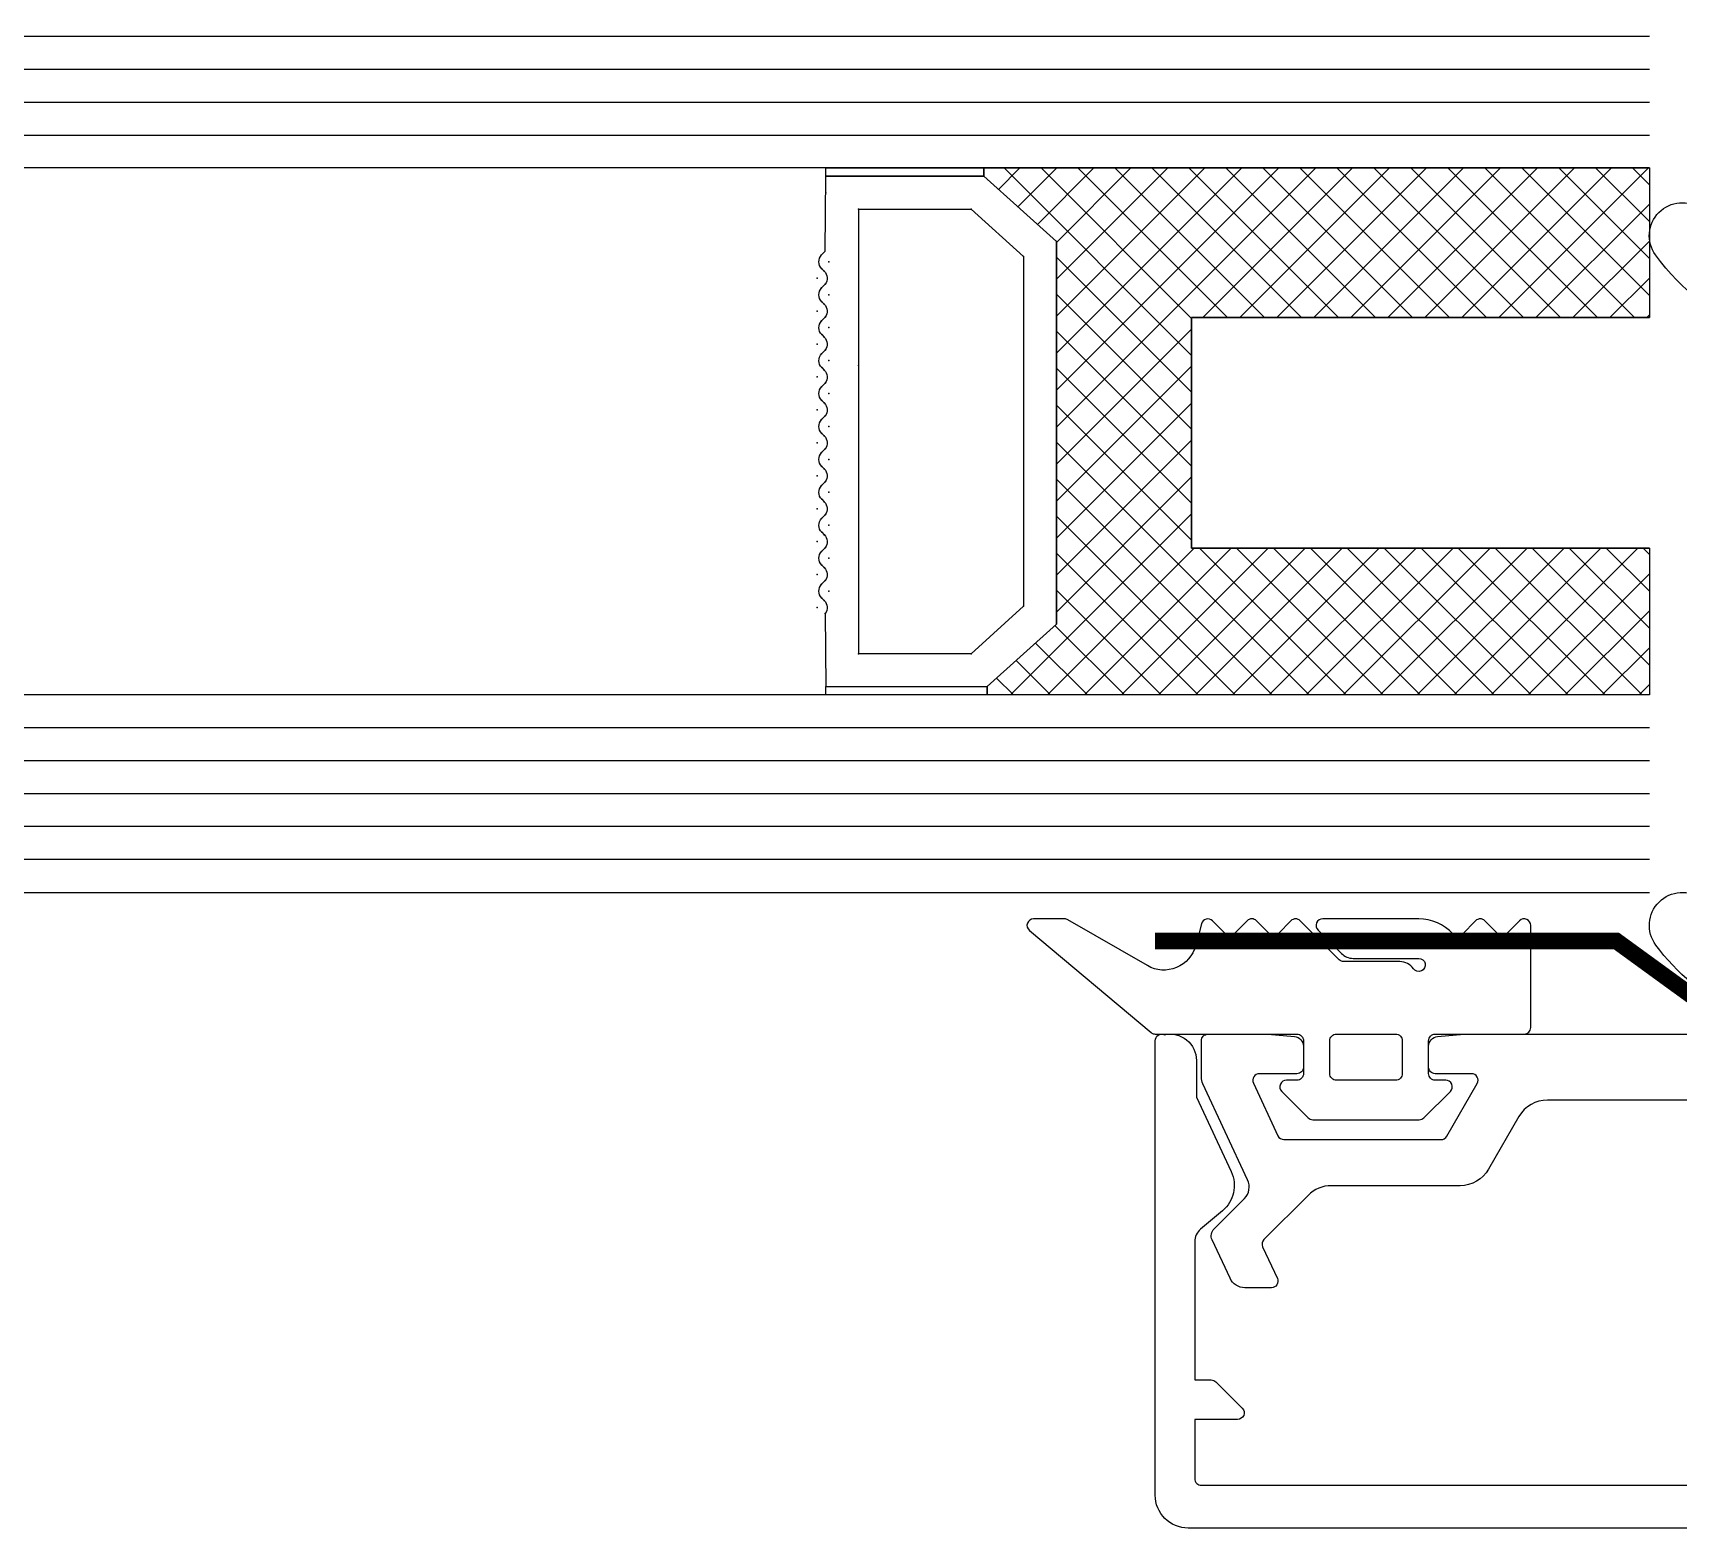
# Model space of a CAD drawing. Header units: inches. Extents: x 21 to 32698, y 13 to 3712.
# Drawn here: x 18445.186 to 18450.18, y 961.583 to 966.123 of the extents above; entities that cross this region are included whole.
import ezdxf

# ---------------------------------------------------------------- set-up
doc = ezdxf.new("R2010")
doc.units = ezdxf.units.IN
doc.header["$MEASUREMENT"] = 0
doc.set_wipeout_variables(frame=1)
doc.linetypes.add('HIDDEN', pattern=[9.525, 6.35, -3.175])
for name, color, linetype, lineweight in [('Z_MİM_-KM-GLAZ', 8, 'Continuous', 25), ('Z_MİM_78-köpük', 8, 'Continuous', 25), ('Z_MİM_Aksesuar', 8, 'Continuous', 25), ('Z_MİM_ALUMINIUM', 8, 'Continuous', 25), ('Z_MİM_axis-su yalıtım', 8, 'HIDDEN', 25), ('Z_MİM_fitiller_k', 8, 'Continuous', 25), ('Z_MİM_KOLON-0.KAT', 8, 'Continuous', 25), ('Z_MİM_MYM_CAM', 8, 'Continuous', 25), ('Z_MİM_TR', 8, 'Continuous', 25)]:
    doc.layers.add(name, color=color, linetype=linetype, lineweight=lineweight)

# ---------------------------------------------------------------- blocks, each defined once
blk = doc.blocks.new('*U219')
at = {"layer": 'Z_MİM_MYM_CAM'}
blk.add_line((211.169, 0), (-387.237, 0), dxfattribs=at)
for points in [[(211.169, 0), (-387.237, 0)], [(211.169, 0), (-387.237, 0)], [(-387.237, -1), (211.169, -1)], [(-387.237, -2), (211.169, -2)], [(-387.237, -3), (211.169, -3)], [(-387.237, -4), (211.169, -4)], [(-387.237, -5), (211.169, -5)], [(-387.237, -6), (211.169, -6)], [(-387.237, -22), (211.169, -22)], [(-387.237, -22), (211.169, -22)], [(211.169, -23), (-387.237, -23)], [(211.169, -24), (-387.237, -24)], [(211.169, -25), (-387.237, -25)], [(211.169, -26), (-387.237, -26)]]:
    blk.add_lwpolyline(points, dxfattribs=at)
blk = doc.blocks.new('klips detay')
at = {"layer": 'Z_MİM_Aksesuar'}
h = blk.add_hatch(dxfattribs=at)
h.set_pattern_fill('ANSI37', color=256, scale=0.25, angle=-90, style=0)
h.set_pattern_definition([(315, (-4779.5639, 8940.09785), (0.56126601, 0.56126601), []), (45, (-4779.5639, 8940.09785), (-0.56126601, 0.56126601), [])])
h.paths.add_polyline_path([(0, -4.456), (0, 0), (-20.104, 0), (-20.104, -0.25), (-18, -2.145), (-18, -13.767), (-20.202, -15.75), (-20.202, -16), (0, -16), (0, -11.456), (-13.838, -11.456), (-13.9, -11.456), (-13.9, -4.456)])
blk.add_line((-25.002, -16), (-20.202, -16))
at = {"linetype": 'Continuous'}
for p in [(-20.587, -1.249), (-19, -2.692), (-19, -13.308), (-19, -13.308), (-18, -13.767), (-18, -13.767), (-25.002, -15.25), (-25.002, -15.25), (-25.002, -16), (-20.202, -16), (-20.202, -16)]:
    blk.add_point(p, dxfattribs=at)
at = {"layer": 'Z_MİM_Aksesuar'}
for p, q in [((-25.024, -2.469), (-25.001, -0.25)), ((-25.001, -0.25), (-20.104, -0.25)), ((-20.104, -0.25), (-18, -2.145)), ((-20.587, -1.249), (-24.013, -1.249)), ((-24.013, -14.751), (-24.013, -1.249)), ((-19, -2.692), (-20.587, -1.249)), ((-18, -2.145), (-18, -13.767)), ((-18, -13.767), (-18, -2.145)), ((-25.123, -2.939), (-25.048, -2.865)), ((-19, -13.308), (-19, -2.692)), ((-25.024, -3.469), (-25.128, -3.359)), ((-25.123, -3.939), (-25.048, -3.865)), ((-25.024, -4.469), (-25.128, -4.359)), ((-25.123, -4.939), (-25.048, -4.865)), ((-25.024, -5.469), (-25.128, -5.359)), ((-25.123, -5.939), (-25.048, -5.865)), ((-25.123, -5.939), (-25.048, -5.865)), ((-25.024, -6.469), (-25.128, -6.359)), ((-25.024, -6.469), (-25.128, -6.359)), ((-25.123, -6.939), (-25.048, -6.865)), ((-25.123, -6.939), (-25.048, -6.865)), ((-25.024, -7.469), (-25.128, -7.359)), ((-25.024, -7.469), (-25.128, -7.359)), ((-25.123, -7.939), (-25.048, -7.865)), ((-25.024, -8.469), (-25.128, -8.359)), ((-25.123, -8.939), (-25.048, -8.865)), ((-25.024, -9.469), (-25.128, -9.359)), ((-25.123, -9.939), (-25.048, -9.865)), ((-25.024, -10.469), (-25.128, -10.359)), ((-25.123, -10.939), (-25.048, -10.865)), ((-25.024, -11.469), (-25.128, -11.359)), ((-25.123, -11.939), (-25.048, -11.865)), ((-25.024, -12.469), (-25.128, -12.359)), ((-25.123, -12.939), (-25.048, -12.865)), ((-25.024, -13.469), (-25.128, -13.359)), ((-25.024, -13.469), (-25.002, -15.75)), ((-20.588, -14.751), (-19, -13.308)), ((-18, -13.767), (-20.202, -15.75)), ((-20.202, -15.75), (-18, -13.767)), ((-24.013, -14.751), (-20.588, -14.751)), ((-25.002, -15.75), (-20.202, -15.75))]:
    blk.add_line(p, q, dxfattribs=at)
for points in [[(0, -4.456), (0, 0), (-20.104, 0), (-20.104, -0.25), (-18, -2.145), (-18, -13.767), (-20.202, -15.75), (-20.202, -16), (0, -16), (0, -11.456), (-13.838, -11.456), (-13.9, -11.456), (-13.9, -4.456), (0, -4.456)], [(0, -4.456), (-13.9, -4.456), (-13.9, -11.456), (0, -11.456)]]:
    blk.add_lwpolyline(points, dxfattribs=at)
for centre, start, end in [((-25.261, -2.653), 314.9638, 37.8313), ((-24.911, -3.152), 134.9638, 223.5399), ((-25.261, -3.653), 314.9638, 37.8313), ((-24.911, -4.152), 134.9638, 223.5399), ((-25.261, -4.653), 314.9638, 37.8313), ((-24.911, -5.152), 134.9638, 223.5399), ((-25.261, -5.653), 314.9638, 37.8313), ((-25.261, -5.653), 314.9638, 37.8313), ((-24.911, -6.152), 134.9638, 223.5399), ((-24.911, -6.152), 134.9638, 223.5399), ((-25.261, -6.653), 314.9638, 37.8313), ((-25.261, -6.653), 314.9638, 37.8313), ((-24.911, -7.152), 134.9638, 223.5399), ((-24.911, -7.152), 134.9638, 223.5399), ((-25.261, -7.653), 314.9638, 37.8313), ((-24.911, -8.152), 134.9638, 223.5399), ((-25.261, -8.653), 314.9638, 37.8313), ((-24.911, -9.152), 134.9638, 223.5399), ((-25.261, -9.653), 314.9638, 37.8313), ((-24.911, -10.152), 134.9638, 223.5399), ((-25.261, -10.653), 314.9638, 37.8313), ((-24.911, -11.152), 134.9638, 223.5399), ((-25.261, -11.653), 314.9638, 37.8313), ((-24.911, -12.152), 134.9638, 223.5399), ((-25.261, -12.653), 314.9638, 37.8313), ((-24.911, -13.152), 134.9638, 223.5399)]:
    blk.add_arc(centre, 0.3, start, end, dxfattribs=at)
for p in [(-24.013, -1.249), (-25.024, -2.469), (-25.024, -2.469), (-25.261, -2.653), (-25.261, -2.653), (-25.123, -2.939), (-25.123, -2.939), (-25.048, -2.865), (-25.048, -2.865), (-25.128, -3.359), (-25.128, -3.359), (-25.024, -3.469), (-25.024, -3.469), (-24.911, -3.152), (-24.911, -3.152), (-25.261, -3.653), (-25.261, -3.653), (-25.123, -3.939), (-25.123, -3.939), (-25.048, -3.865), (-25.048, -3.865), (-25.128, -4.359), (-25.128, -4.359), (-25.024, -4.469), (-25.024, -4.469), (-24.911, -4.152), (-24.911, -4.152), (-25.261, -4.653), (-25.261, -4.653), (-25.123, -4.939), (-25.123, -4.939), (-25.048, -4.865), (-25.048, -4.865), (-25.128, -5.359), (-25.128, -5.359), (-25.024, -5.469), (-25.024, -5.469), (-25.024, -5.469), (-24.911, -5.152), (-24.911, -5.152), (-24.911, -5.152), (-24.911, -5.152), (-25.261, -5.653), (-25.261, -5.653), (-25.261, -5.653), (-25.261, -5.653), (-25.261, -5.653), (-25.261, -5.653), (-25.261, -5.653), (-25.123, -5.939), (-25.123, -5.939), (-25.123, -5.939), (-25.048, -5.865), (-25.048, -5.865), (-25.048, -5.865), (-25.128, -6.359), (-25.128, -6.359), (-25.128, -6.359), (-25.024, -6.469), (-25.024, -6.469), (-25.024, -6.469), (-24.911, -6.152), (-24.911, -6.152), (-24.911, -6.152), (-24.911, -6.152), (-24.911, -6.152), (-24.911, -6.152), (-24.911, -6.152), (-25.261, -6.653), (-25.261, -6.653), (-25.261, -6.653), (-25.261, -6.653), (-25.261, -6.653), (-25.261, -6.653), (-25.261, -6.653), (-25.123, -6.939), (-25.123, -6.939), (-25.123, -6.939), (-25.048, -6.865), (-25.048, -6.865), (-25.048, -6.865), (-25.128, -7.359), (-25.128, -7.359), (-25.128, -7.359), (-25.024, -7.469), (-25.024, -7.469), (-25.024, -7.469), (-24.911, -7.152), (-24.911, -7.152), (-24.911, -7.152), (-24.911, -7.152), (-24.911, -7.152), (-24.911, -7.152), (-24.911, -7.152), (-25.261, -7.653), (-25.261, -7.653), (-25.261, -7.653), (-25.261, -7.653), (-25.123, -7.939), (-25.123, -7.939), (-25.048, -7.865), (-25.048, -7.865), (-25.128, -8.359), (-25.128, -8.359), (-25.024, -8.469), (-25.024, -8.469), (-24.911, -8.152), (-24.911, -8.152), (-24.911, -8.152), (-24.911, -8.152), (-25.261, -8.653), (-25.261, -8.653), (-25.261, -8.653), (-25.261, -8.653), (-25.123, -8.939), (-25.123, -8.939), (-25.048, -8.865), (-25.048, -8.865), (-25.128, -9.359), (-25.128, -9.359), (-25.024, -9.469), (-25.024, -9.469), (-24.911, -9.152), (-24.911, -9.152), (-24.911, -9.152), (-24.911, -9.152), (-25.261, -9.653), (-25.261, -9.653), (-25.123, -9.939), (-25.123, -9.939), (-25.048, -9.865), (-25.048, -9.865), (-25.128, -10.359), (-25.128, -10.359), (-25.024, -10.469), (-25.024, -10.469), (-24.911, -10.152), (-24.911, -10.152), (-24.911, -10.152), (-24.911, -10.152), (-24.013, -10), (-25.261, -10.653), (-25.261, -10.653), (-25.261, -10.653), (-25.261, -10.653), (-25.123, -10.939), (-25.123, -10.939), (-25.048, -10.865), (-25.048, -10.865), (-25.128, -11.359), (-25.128, -11.359), (-25.024, -11.469), (-25.024, -11.469), (-24.911, -11.152), (-24.911, -11.152), (-24.911, -11.152), (-24.911, -11.152), (-24.911, -11.152), (-24.911, -11.152), (-24.911, -11.152), (-24.911, -11.152), (-25.261, -11.653), (-25.261, -11.653), (-25.261, -11.653), (-25.261, -11.653), (-25.123, -11.939), (-25.123, -11.939), (-25.048, -11.865), (-25.048, -11.865), (-25.128, -12.359), (-25.128, -12.359), (-25.024, -12.469), (-25.024, -12.469), (-24.911, -12.152), (-24.911, -12.152), (-24.911, -12.152), (-24.911, -12.152), (-24.911, -12.152), (-24.911, -12.152), (-24.911, -12.152), (-24.911, -12.152), (-25.261, -12.653), (-25.261, -12.653), (-25.261, -12.653), (-25.261, -12.653), (-25.123, -12.939), (-25.123, -12.939), (-25.048, -12.865), (-25.048, -12.865), (-24.911, -13.152), (-24.911, -13.152), (-24.911, -13.152), (-24.911, -13.152), (-24.013, -14.751), (-20.588, -14.751)]:
    blk.add_point(p, dxfattribs=at)
at = {"layer": 'Z_MİM_ALUMINIUM'}
for p, q in [((-20.104, 0), (-25.001, 0)), ((-25.001, 0), (-25.001, -0.25)), ((-20.104, -0.25), (-20.104, 0)), ((-25.001, -0.25), (-20.104, -0.25)), ((-20.202, -15.75), (-25.002, -15.75)), ((-25.002, -15.75), (-25.002, -16)), ((-20.202, -16), (-20.202, -15.75))]:
    blk.add_line(p, q, dxfattribs=at)
blk = doc.blocks.new('D09056')
at = {"layer": 'Z_MİM_78-köpük'}
blk.add_lwpolyline([(6, -9.143, -0.314914), (6.657, -8.204, 0.149332), (9.81, -5.822, 0.850698), (8.418, -4.422, -0.156616), (5.062, -5.5), (5, -5.5), (5, -5.509), (1.8, -5.509), (1.8, -1.16), (0.625, -0.219, 0.351086), (-0.625, -0.219), (-1.8, -1.16), (-1.8, -5.509), (-5, -5.509), (-5.062, -5.5, -0.156616), (-8.418, -4.422, 0.850698), (-9.81, -5.822, 0.149332), (-6.657, -8.204, -0.314914), (-6, -9.143), (-6, -25.073, -0.555494), (-7.442, -25.97, -0.047351), (-8.397, -25.381, 0.866334), (-9.803, -26.775, 0.237484), (-4.371, -29.509), (4.371, -29.509, 0.237484), (9.803, -26.775, 0.866334), (8.397, -25.381, -0.047351), (7.442, -25.97, -0.555494), (6, -25.073)], format="xyb", close=True, dxfattribs=at)
blk = doc.blocks.new('-KM-AL1 150_900')
at = {"layer": 'Z_MİM_ALUMINIUM'}
for points in [[(146.2304, -35.95), (141.4304, -35.95, -0.414214), (141.3304, -35.85), (141.3304, -34.47, -0.544797), (141.3586, -34.4518, -0.47748), (141.4554, -34.53), (141.4554, -34.6411), (141.561, -34.8676, -0.339454), (141.5347, -34.9865), (141.4683, -35.0422, 0.221695), (141.4504, -35.0805), (141.4504, -35.5), (141.5004, -35.5, -0.198912), (141.5146, -35.5059), (141.5946, -35.5859, -0.668179), (141.5804, -35.62), (141.4504, -35.62), (141.4504, -35.8, 0.414214), (141.4704, -35.82), (146.1904, -35.82, 0.414214)], [(143.2365, -34.6503), (142.5213, -34.6503, 0.267949), (142.4347, -34.7003), (142.3424, -34.8603, -0.267949), (142.2558, -34.9103), (141.8653, -34.9103, 0.198912), (141.7945, -34.9396), (141.6605, -35.0736, 0.315299), (141.6565, -35.0962), (141.7012, -35.1918, -0.548619), (141.683, -35.2203), (141.6028, -35.2203, -0.291473), (141.5575, -35.1914), (141.5032, -35.075, -0.315299), (141.5092, -35.0411), (141.601, -34.9493, 0.315299), (141.611, -34.8928), (141.4751, -34.6014, -0.109518), (141.4704, -34.5803), (141.4704, -34.4703, -0.414214), (141.4904, -34.4503), (141.6704, -34.4503, -0.02182), (141.6722, -34.4504), (141.753, -34.4574, -0.388879), (141.7804, -34.4873), (141.7804, -34.5503, -0.414214), (141.7604, -34.5703), (141.6464, -34.5703, 0.548619), (141.6283, -34.5987), (141.7029, -34.7587, 0.291473), (141.7211, -34.7703), (142.198, -34.7703, 0.267949), (142.2154, -34.7603), (142.3077, -34.6003, 0.57735), (142.2904, -34.5703), (142.1804, -34.5703, -0.414214), (142.1604, -34.5503), (142.1604, -34.4873, -0.388879), (142.1878, -34.4574), (142.2687, -34.4504, -0.02182), (142.2704, -34.4503), (143.6104, -34.4503, -0.57735)]]:
    blk.add_lwpolyline(points, format="xyb", dxfattribs=at)
at = {"layer": 'Z_MİM_axis-su yalıtım', "ltscale": 25, "const_width": 0.05}
blk.add_lwpolyline([(146.3308, -34.1674), (144.9304, -34.1674), (144.5608, -34.4361), (143.9929, -34.4361), (143.8929, -34.356, 0.350813), (143.7679, -34.356), (143.6679, -34.4361), (143.1, -34.4361), (142.7304, -34.1674), (141.33, -34.1674)], format="xyb", dxfattribs=at)
at = {"layer": 'Z_MİM_fitiller_k', "linetype": 'Continuous', "flags": 128}
for points in [[(141.4532, -34.1815, -0.493145), (141.3066, -34.2422), (141.0649, -34.1027, 0.131652), (141.0549, -34.1), (140.9611, -34.1, 0.700208), (140.9482, -34.1353), (141.3177, -34.4453, 0.176327), (141.3305, -34.45), (141.7604, -34.45, -0.414214), (141.7804, -34.47), (141.7804, -34.57, -0.414214), (141.7604, -34.59), (141.7287, -34.59, 0.668179), (141.7146, -34.6241), (141.7946, -34.7041, 0.198912), (141.8087, -34.71), (142.1321, -34.71, 0.198912), (142.1463, -34.7041), (142.2263, -34.6241, 0.668179), (142.2121, -34.59), (142.1804, -34.59, -0.414214), (142.1604, -34.57), (142.1604, -34.47, -0.414214), (142.1804, -34.45), (142.4504, -34.45, 0.414214), (142.4704, -34.43), (142.4704, -34.12, 0.668179), (142.4363, -34.1059), (142.398, -34.1441, -0.414214), (142.3697, -34.1441), (142.3314, -34.1059, 0.414214), (142.3031, -34.1059), (142.2627, -34.1463, -0.427607), (142.2338, -34.1456, 0.210768), (142.1304, -34.1), (141.8387, -34.1, 0.668179), (141.8246, -34.1341), (141.8958, -34.2054, 0.198912), (141.9311, -34.22), (142.1304, -34.22, -1.650385), (142.114, -34.2514, 0.245393), (142.073, -34.23), (141.9033, -34.23, -0.198912), (141.8891, -34.2241), (141.7708, -34.1059, 0.414214), (141.7425, -34.1059), (141.7043, -34.1441, -0.414214), (141.676, -34.1441), (141.6377, -34.1059, 0.414214), (141.6094, -34.1059), (141.5711, -34.1441, -0.414214), (141.5428, -34.1441), (141.5046, -34.1059, 0.57735), (141.4711, -34.1148)], [(142.0804, -34.57, -0.414214), (142.0604, -34.59), (141.8804, -34.59, -0.414214), (141.8604, -34.57), (141.8604, -34.47, -0.414214), (141.8804, -34.45), (142.0604, -34.45, -0.414214), (142.0804, -34.47)]]:
    blk.add_lwpolyline(points, format="xyb", close=True, dxfattribs=at)
blk.add_wipeout([(151.4879, -34.02), (151.7258, -15.4799), (149.45, -15.45), (149.45, 7.15), (9.45, 7.15), (9.45, -15.45), (7.3978, -15.45), (7.5673, -34.0611)])
at = {"xscale": -0.1, "yscale": 0.1, "zscale": 0.1, "rotation": 180}
blk.add_blockref('klips detay', (142.8304, -33.42), dxfattribs=at)
at = {"layer": 'Z_MİM_KOLON-0.KAT', "xscale": 0.1, "yscale": 0.1, "zscale": 0.1, "rotation": 180}
blk.add_blockref('*U219', (104.1067, -34.02), dxfattribs=at)
at = {"layer": 'Z_MİM_TR', "xscale": -0.1, "yscale": 0.1, "zscale": 0.1}
blk.add_blockref('D09056', (143.8304, -31.502), dxfattribs=at)

msp = doc.modelspace()

# ---------------------------------------------------------------- block references
at = {"layer": 'Z_MİM_-KM-GLAZ'}
msp.add_blockref('-KM-AL1 150_900', (18307.2625, 997.5331), dxfattribs=at)

doc.saveas('drawing.dxf')
